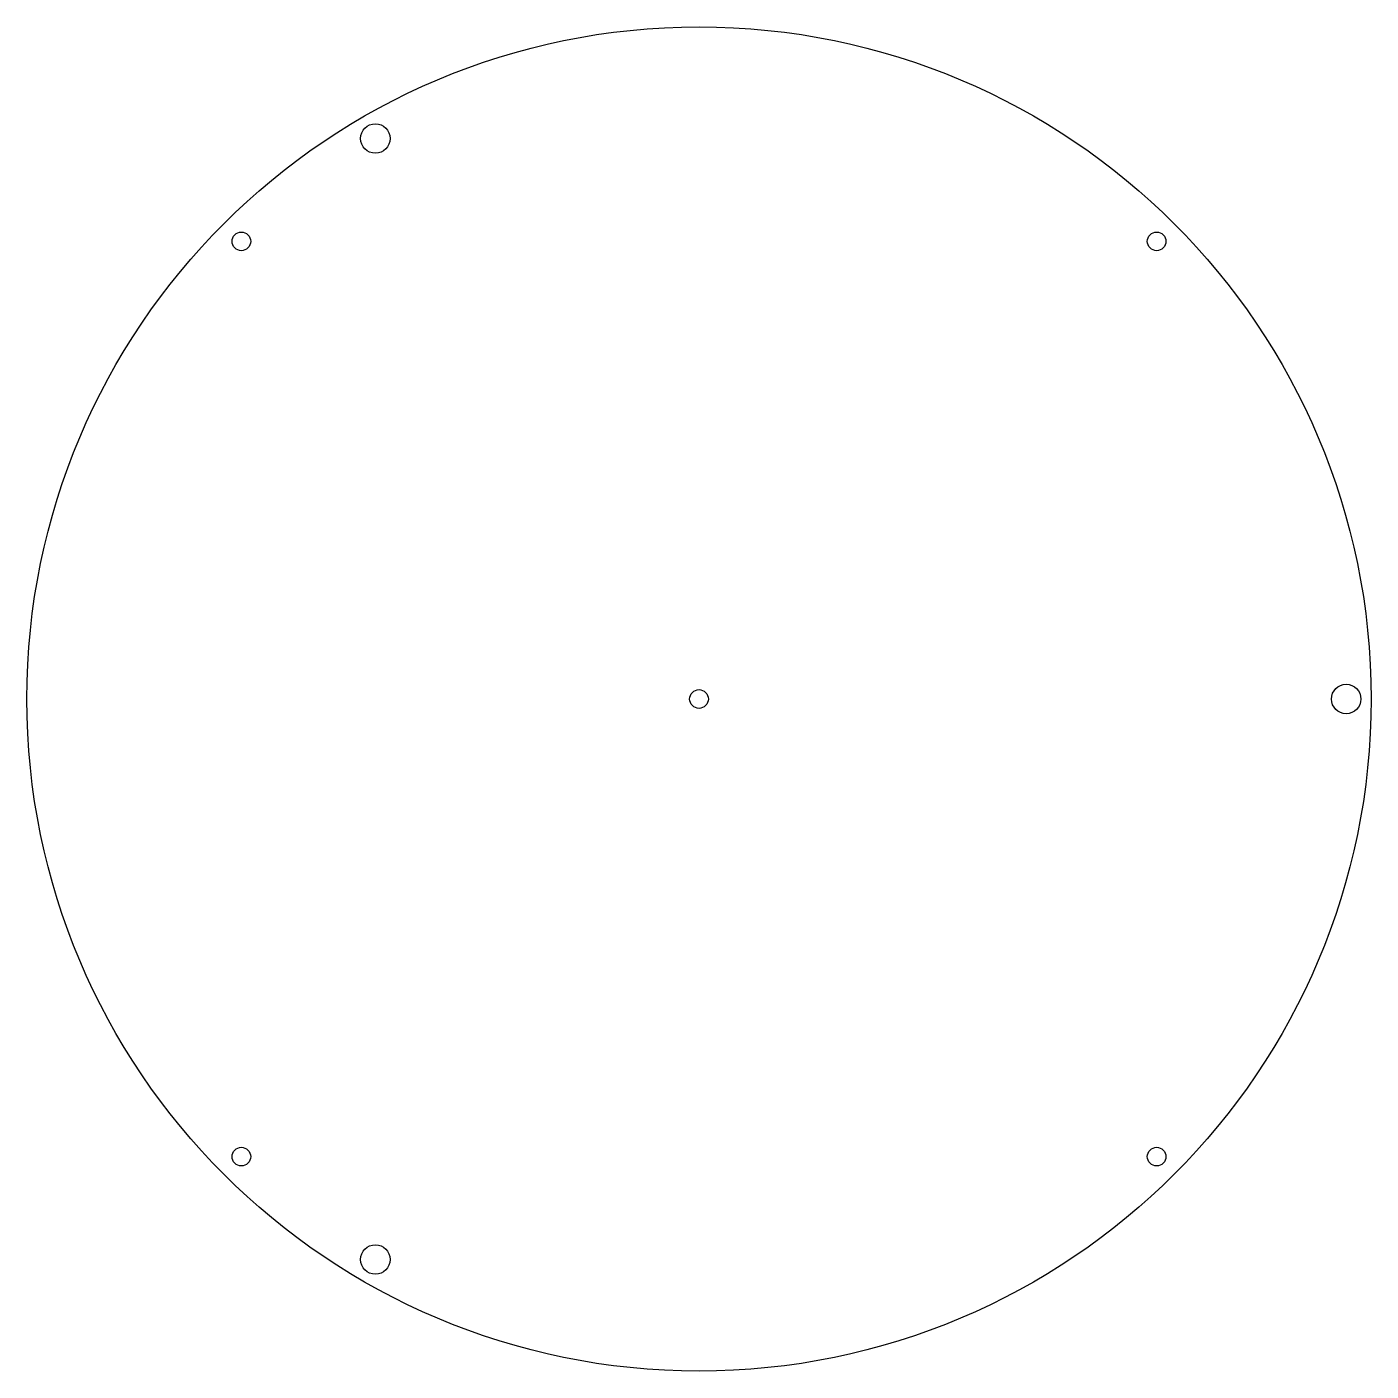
# Model space of a CAD drawing. Header units: millimetres. Extents: x -162 to 162, y -162 to 162.
import ezdxf

# ---------------------------------------------------------------- set-up
doc = ezdxf.new("R2010")
doc.units = ezdxf.units.MM

msp = doc.modelspace()

# ---------------------------------------------------------------- linework, layer by layer
for centre, radius in [((0, 0), 162), ((-78, 135.1), 3.55), ((-110.31, 110.31), 2.25), ((110.31, 110.31), 2.25), ((156, 0), 3.55), ((0, 0), 2.25), ((-110.31, -110.31), 2.25), ((110.31, -110.31), 2.25), ((-78, -135.1), 3.55)]:
    msp.add_circle(centre, radius)

doc.saveas('drawing.dxf')
